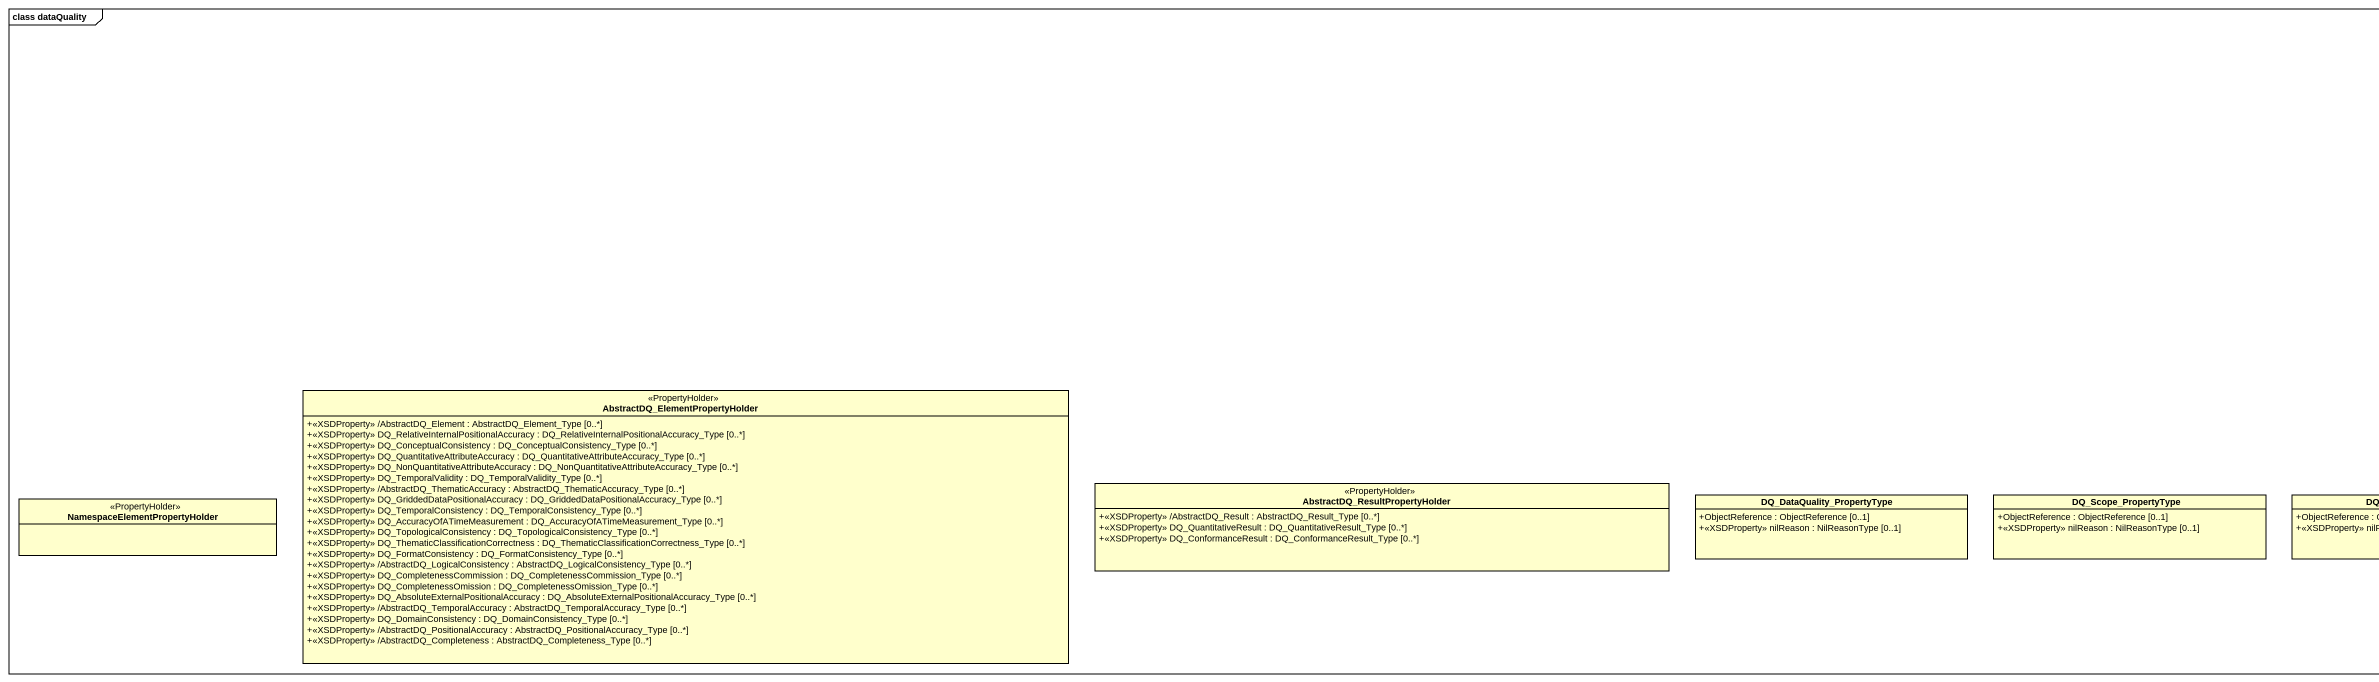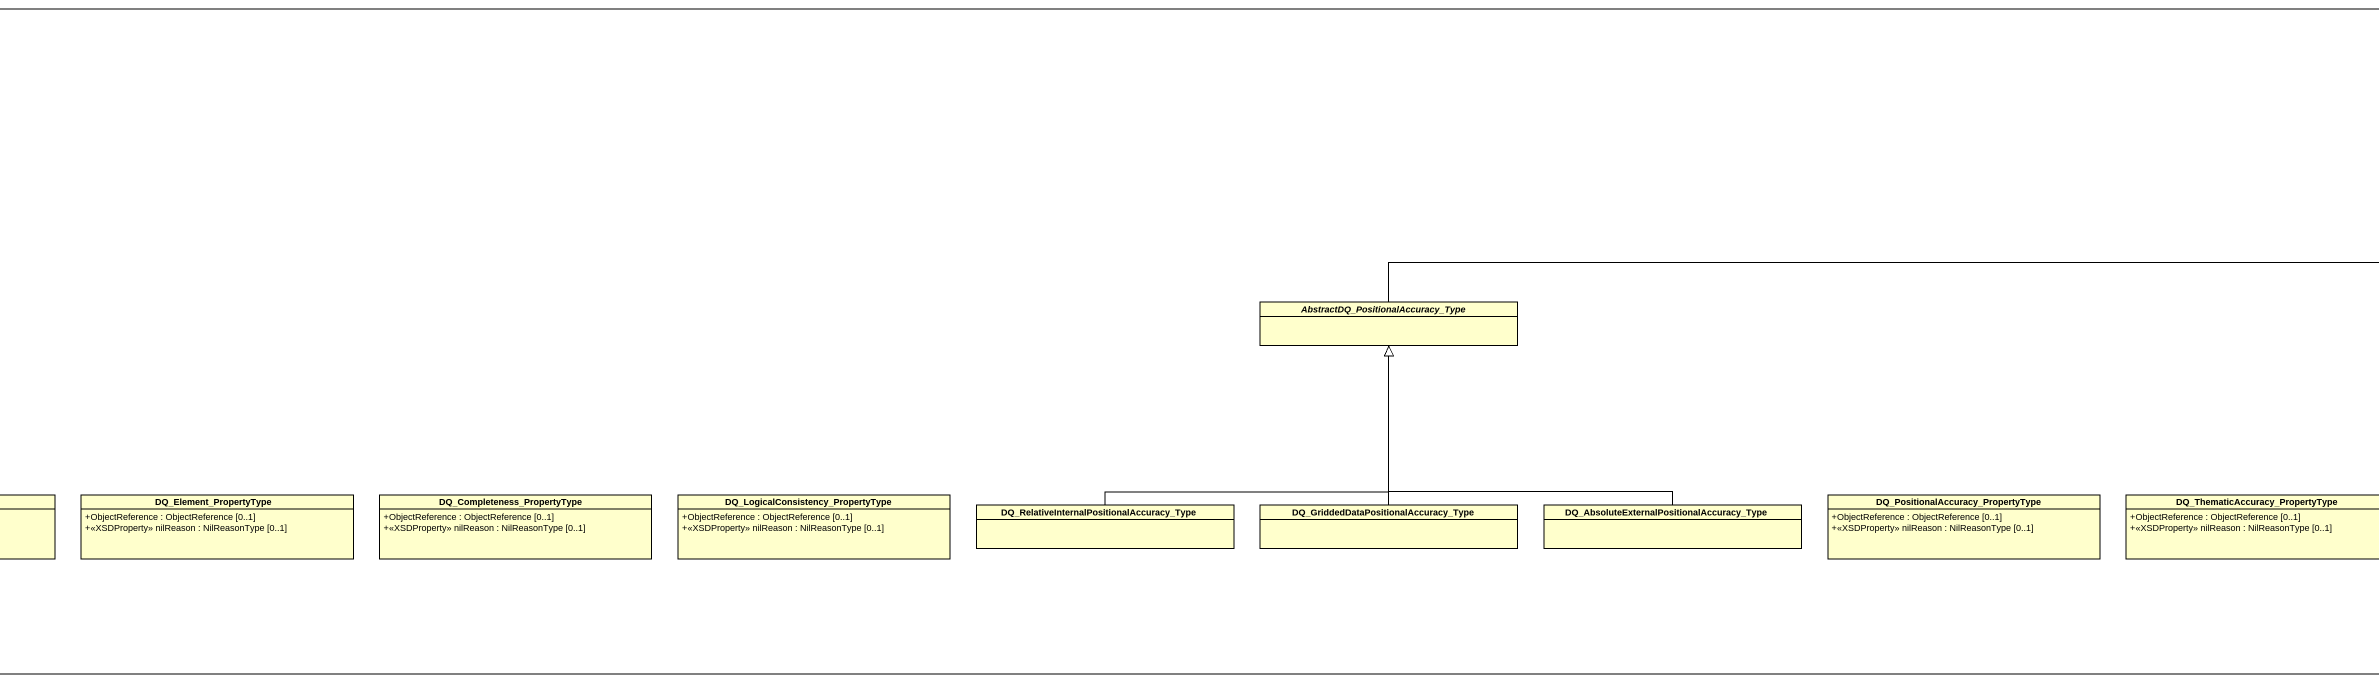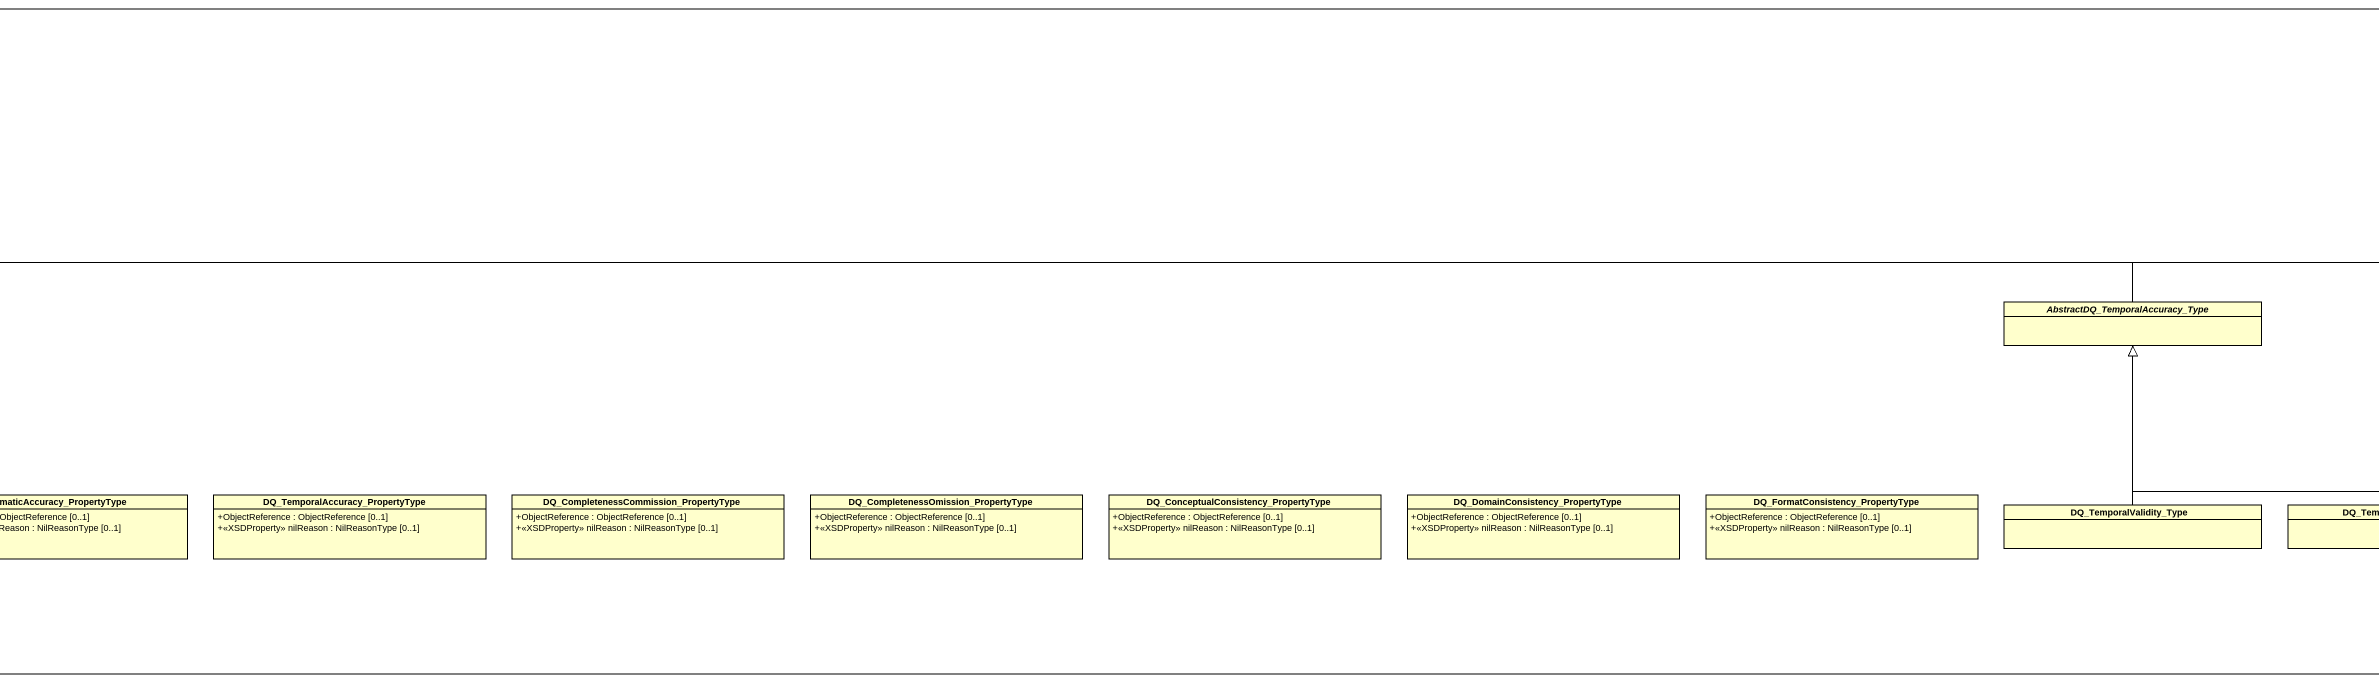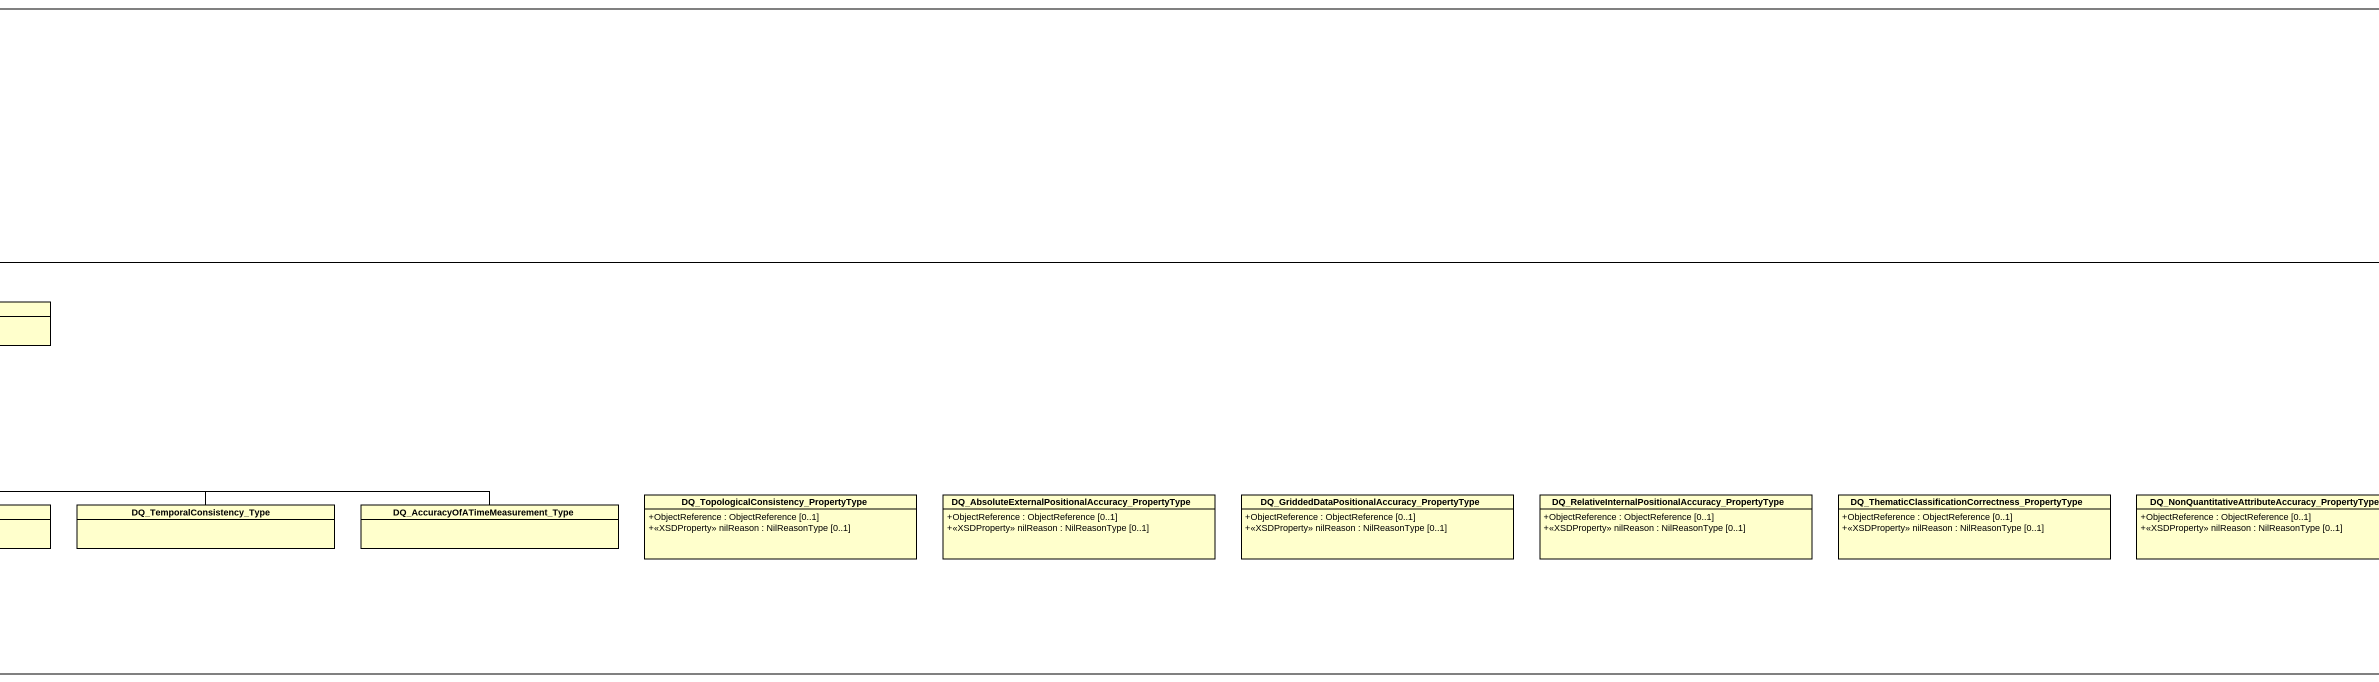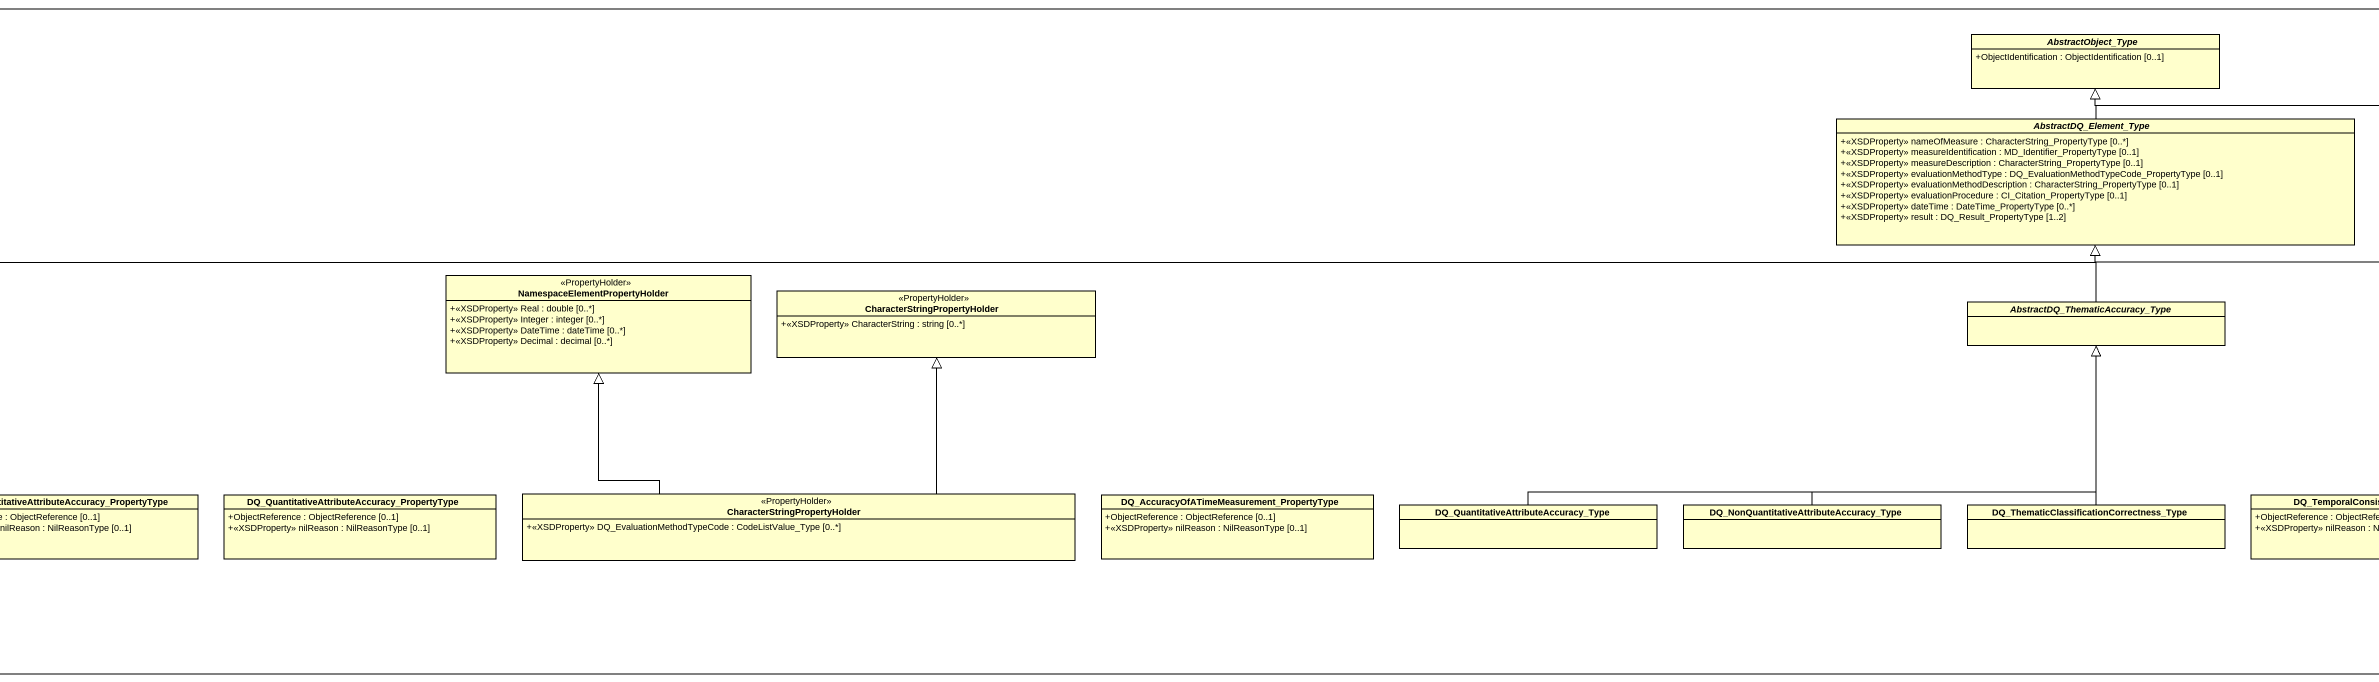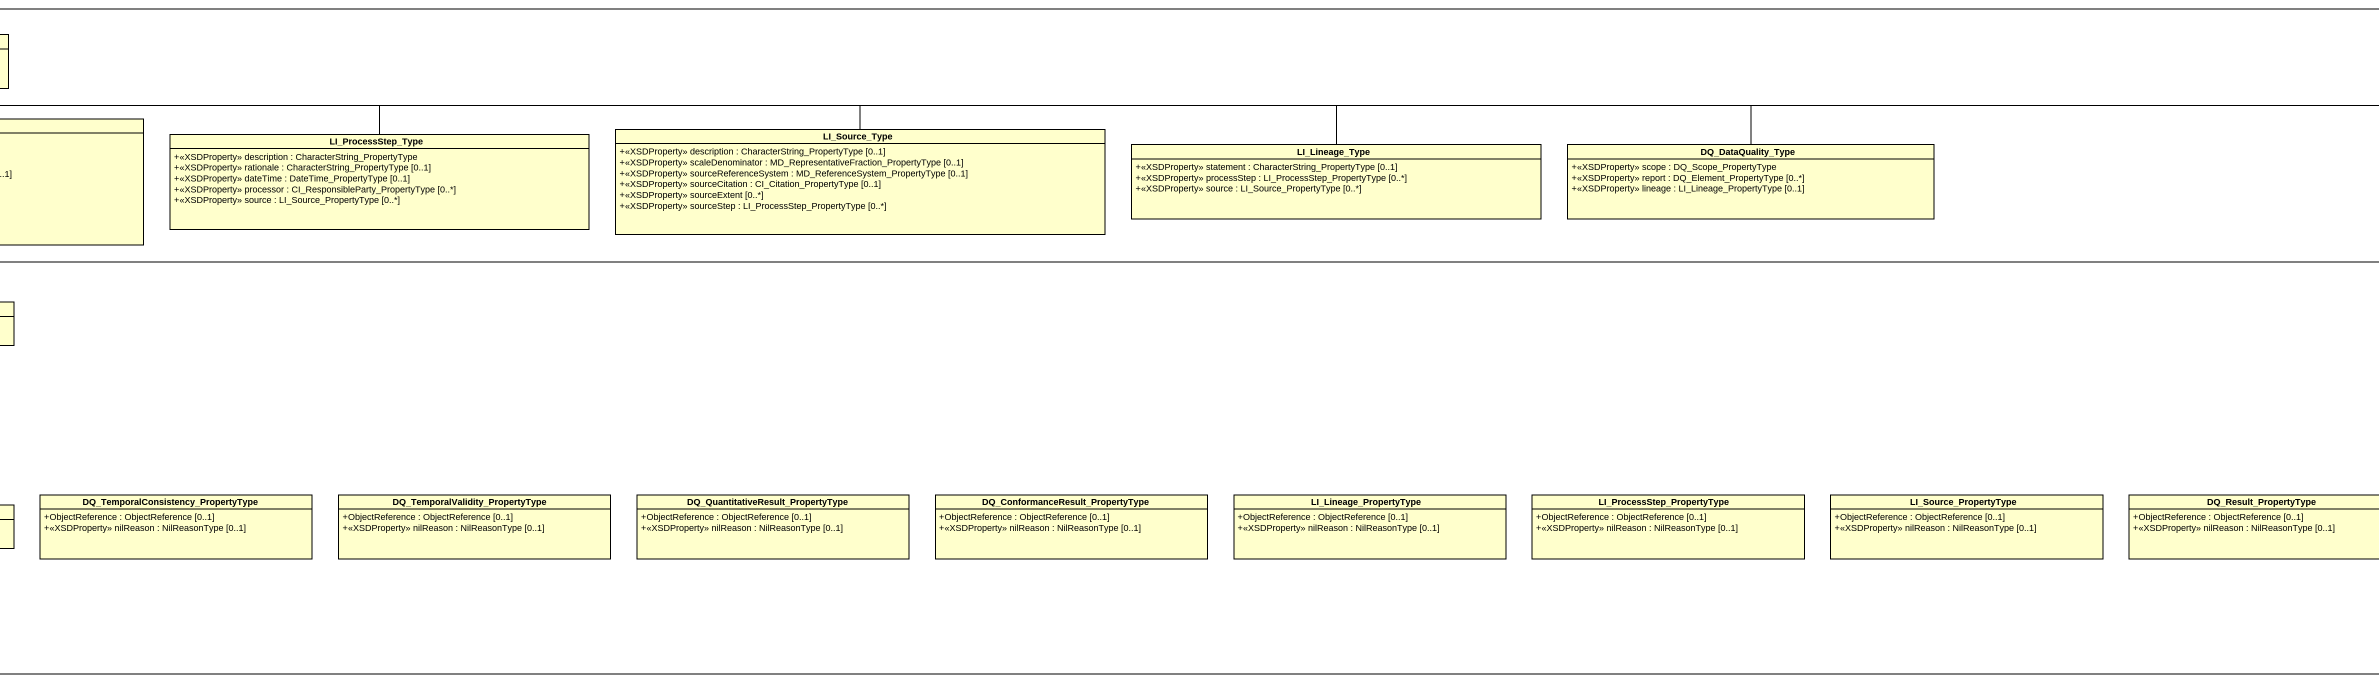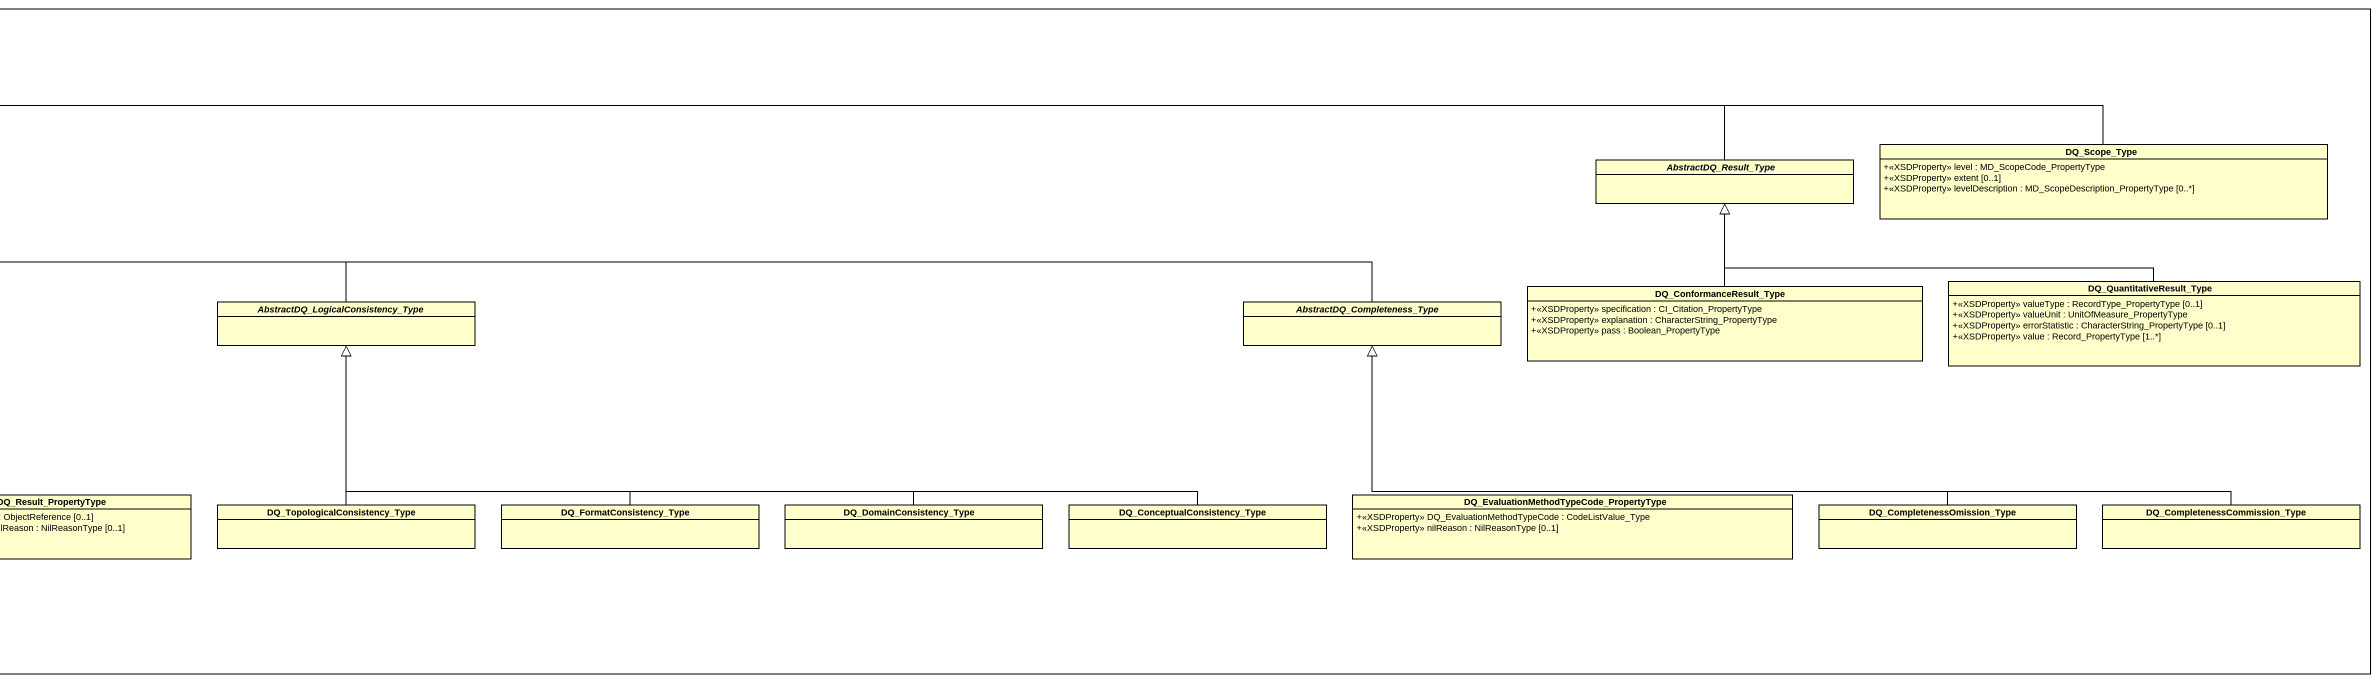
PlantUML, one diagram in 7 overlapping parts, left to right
@startuml
mainframe class dataQuality
hide circle
hide empty members
skinparam classAttributeIconSize 0
abstract class AbstractObject_Type {
  +ObjectIdentification : ObjectIdentification [0..1]
}
abstract class AbstractDQ_Element_Type {
  +<<XSDProperty>> nameOfMeasure : CharacterString_PropertyType [0..*]
  +<<XSDProperty>> measureIdentification : MD_Identifier_PropertyType [0..1]
  +<<XSDProperty>> measureDescription : CharacterString_PropertyType [0..1]
  +<<XSDProperty>> evaluationMethodType : DQ_EvaluationMethodTypeCode_PropertyType [0..1]
  +<<XSDProperty>> evaluationMethodDescription : CharacterString_PropertyType [0..1]
  +<<XSDProperty>> evaluationProcedure : CI_Citation_PropertyType [0..1]
  +<<XSDProperty>> dateTime : DateTime_PropertyType [0..*]
  +<<XSDProperty>> result : DQ_Result_PropertyType [1..2]
}
class LI_ProcessStep_Type {
  +<<XSDProperty>> description : CharacterString_PropertyType
  +<<XSDProperty>> rationale : CharacterString_PropertyType [0..1]
  +<<XSDProperty>> dateTime : DateTime_PropertyType [0..1]
  +<<XSDProperty>> processor : CI_ResponsibleParty_PropertyType [0..*]
  +<<XSDProperty>> source : LI_Source_PropertyType [0..*]
}
class LI_Source_Type {
  +<<XSDProperty>> description : CharacterString_PropertyType [0..1]
  +<<XSDProperty>> scaleDenominator : MD_RepresentativeFraction_PropertyType [0..1]
  +<<XSDProperty>> sourceReferenceSystem : MD_ReferenceSystem_PropertyType [0..1]
  +<<XSDProperty>> sourceCitation : CI_Citation_PropertyType [0..1]
  +<<XSDProperty>> sourceExtent [0..*]
  +<<XSDProperty>> sourceStep : LI_ProcessStep_PropertyType [0..*]
}
class LI_Lineage_Type {
  +<<XSDProperty>> statement : CharacterString_PropertyType [0..1]
  +<<XSDProperty>> processStep : LI_ProcessStep_PropertyType [0..*]
  +<<XSDProperty>> source : LI_Source_PropertyType [0..*]
}
class DQ_DataQuality_Type {
  +<<XSDProperty>> scope : DQ_Scope_PropertyType
  +<<XSDProperty>> report : DQ_Element_PropertyType [0..*]
  +<<XSDProperty>> lineage : LI_Lineage_PropertyType [0..1]
}
abstract class AbstractDQ_Result_Type
class DQ_Scope_Type {
  +<<XSDProperty>> level : MD_ScopeCode_PropertyType
  +<<XSDProperty>> extent [0..1]
  +<<XSDProperty>> levelDescription : MD_ScopeDescription_PropertyType [0..*]
}
class "NamespaceElementPropertyHolder" as NamespaceElementPropertyHold <<PropertyHolder>> {
  +<<XSDProperty>> Real : double [0..*]
  +<<XSDProperty>> Integer : integer [0..*]
  +<<XSDProperty>> DateTime : dateTime [0..*]
  +<<XSDProperty>> Decimal : decimal [0..*]
}
abstract class "AbstractDQ_PositionalAccuracy_Type" as AbstractDQ
abstract class "AbstractDQ_TemporalAccuracy_Type" as AbstractDQ_TemporalAccuracy
class "CharacterStringPropertyHolder" as CharacterStringPropertyHolde <<PropertyHolder>> {
  +<<XSDProperty>> CharacterString : string [0..*]
}
abstract class "AbstractDQ_ThematicAccuracy_Type" as AbstractDQ_ThematicAccuracy
abstract class "AbstractDQ_LogicalConsistency_Type" as AbstractDQ_2
abstract class AbstractDQ_Completeness_Type
class DQ_ConformanceResult_Type {
  +<<XSDProperty>> specification : CI_Citation_PropertyType
  +<<XSDProperty>> explanation : CharacterString_PropertyType
  +<<XSDProperty>> pass : Boolean_PropertyType
}
class DQ_QuantitativeResult_Type {
  +<<XSDProperty>> valueType : RecordType_PropertyType [0..1]
  +<<XSDProperty>> valueUnit : UnitOfMeasure_PropertyType
  +<<XSDProperty>> errorStatistic : CharacterString_PropertyType [0..1]
  +<<XSDProperty>> value : Record_PropertyType [1..*]
}
class "AbstractDQ_ElementPropertyHolder" as AbstractDQ_3 <<PropertyHolder>> {
  +<<XSDProperty>> /AbstractDQ_Element : AbstractDQ_Element_Type [0..*]
  +<<XSDProperty>> DQ_RelativeInternalPositionalAccuracy : DQ_RelativeInternalPositionalAccuracy_Type [0..*]
  +<<XSDProperty>> DQ_ConceptualConsistency : DQ_ConceptualConsistency_Type [0..*]
  +<<XSDProperty>> DQ_QuantitativeAttributeAccuracy : DQ_QuantitativeAttributeAccuracy_Type [0..*]
  +<<XSDProperty>> DQ_NonQuantitativeAttributeAccuracy : DQ_NonQuantitativeAttributeAccuracy_Type [0..*]
  +<<XSDProperty>> DQ_TemporalValidity : DQ_TemporalValidity_Type [0..*]
  +<<XSDProperty>> /AbstractDQ_ThematicAccuracy : AbstractDQ_ThematicAccuracy_Type [0..*]
  +<<XSDProperty>> DQ_GriddedDataPositionalAccuracy : DQ_GriddedDataPositionalAccuracy_Type [0..*]
  +<<XSDProperty>> DQ_TemporalConsistency : DQ_TemporalConsistency_Type [0..*]
  +<<XSDProperty>> DQ_AccuracyOfATimeMeasurement : DQ_AccuracyOfATimeMeasurement_Type [0..*]
  +<<XSDProperty>> DQ_TopologicalConsistency : DQ_TopologicalConsistency_Type [0..*]
  +<<XSDProperty>> DQ_ThematicClassificationCorrectness : DQ_ThematicClassificationCorrectness_Type [0..*]
  +<<XSDProperty>> DQ_FormatConsistency : DQ_FormatConsistency_Type [0..*]
  +<<XSDProperty>> /AbstractDQ_LogicalConsistency : AbstractDQ_LogicalConsistency_Type [0..*]
  +<<XSDProperty>> DQ_CompletenessCommission : DQ_CompletenessCommission_Type [0..*]
  +<<XSDProperty>> DQ_CompletenessOmission : DQ_CompletenessOmission_Type [0..*]
  +<<XSDProperty>> DQ_AbsoluteExternalPositionalAccuracy : DQ_AbsoluteExternalPositionalAccuracy_Type [0..*]
  +<<XSDProperty>> /AbstractDQ_TemporalAccuracy : AbstractDQ_TemporalAccuracy_Type [0..*]
  +<<XSDProperty>> DQ_DomainConsistency : DQ_DomainConsistency_Type [0..*]
  +<<XSDProperty>> /AbstractDQ_PositionalAccuracy : AbstractDQ_PositionalAccuracy_Type [0..*]
  +<<XSDProperty>> /AbstractDQ_Completeness : AbstractDQ_Completeness_Type [0..*]
}
class "NamespaceElementPropertyHolder" as NamespaceElementPropertyHold_2 <<PropertyHolder>>
class "AbstractDQ_ResultPropertyHolder" as AbstractDQ_4 <<PropertyHolder>> {
  +<<XSDProperty>> /AbstractDQ_Result : AbstractDQ_Result_Type [0..*]
  +<<XSDProperty>> DQ_QuantitativeResult : DQ_QuantitativeResult_Type [0..*]
  +<<XSDProperty>> DQ_ConformanceResult : DQ_ConformanceResult_Type [0..*]
}
class DQ_DataQuality_PropertyType {
  +ObjectReference : ObjectReference [0..1]
  +<<XSDProperty>> nilReason : NilReasonType [0..1]
}
class DQ_Scope_PropertyType {
  +ObjectReference : ObjectReference [0..1]
  +<<XSDProperty>> nilReason : NilReasonType [0..1]
}
class DQ_Element_PropertyType {
  +ObjectReference : ObjectReference [0..1]
  +<<XSDProperty>> nilReason : NilReasonType [0..1]
}
class DQ_Completeness_PropertyType {
  +ObjectReference : ObjectReference [0..1]
  +<<XSDProperty>> nilReason : NilReasonType [0..1]
}
class "DQ_LogicalConsistency_PropertyType" as DQ_LogicalConsistency {
  +ObjectReference : ObjectReference [0..1]
  +<<XSDProperty>> nilReason : NilReasonType [0..1]
}
class "DQ_RelativeInternalPositionalAccuracy_Type" as DQ_RelativeInternalPositiona
class "DQ_GriddedDataPositionalAccuracy_Type" as DQ_GriddedDataPositionalAccu
class "DQ_AbsoluteExternalPositionalAccuracy_Type" as DQ_AbsoluteExternalPositiona
class "DQ_PositionalAccuracy_PropertyType" as DQ_PositionalAccuracy {
  +ObjectReference : ObjectReference [0..1]
  +<<XSDProperty>> nilReason : NilReasonType [0..1]
}
class "DQ_ThematicAccuracy_PropertyType" as DQ_ThematicAccuracy {
  +ObjectReference : ObjectReference [0..1]
  +<<XSDProperty>> nilReason : NilReasonType [0..1]
}
class "DQ_TemporalAccuracy_PropertyType" as DQ_TemporalAccuracy {
  +ObjectReference : ObjectReference [0..1]
  +<<XSDProperty>> nilReason : NilReasonType [0..1]
}
class "DQ_CompletenessCommission_PropertyType" as DQ_CompletenessCommission {
  +ObjectReference : ObjectReference [0..1]
  +<<XSDProperty>> nilReason : NilReasonType [0..1]
}
class "DQ_CompletenessOmission_PropertyType" as DQ_CompletenessOmission {
  +ObjectReference : ObjectReference [0..1]
  +<<XSDProperty>> nilReason : NilReasonType [0..1]
}
class "DQ_ConceptualConsistency_PropertyType" as DQ_ConceptualConsistency {
  +ObjectReference : ObjectReference [0..1]
  +<<XSDProperty>> nilReason : NilReasonType [0..1]
}
class "DQ_DomainConsistency_PropertyType" as DQ_DomainConsistency {
  +ObjectReference : ObjectReference [0..1]
  +<<XSDProperty>> nilReason : NilReasonType [0..1]
}
class "DQ_FormatConsistency_PropertyType" as DQ_FormatConsistency {
  +ObjectReference : ObjectReference [0..1]
  +<<XSDProperty>> nilReason : NilReasonType [0..1]
}
class DQ_TemporalValidity_Type
class DQ_TemporalConsistency_Type
class "DQ_AccuracyOfATimeMeasurement_Type" as DQ_AccuracyOfATimeMeasuremen
class "DQ_TopologicalConsistency_PropertyType" as DQ_TopologicalConsistency {
  +ObjectReference : ObjectReference [0..1]
  +<<XSDProperty>> nilReason : NilReasonType [0..1]
}
class "DQ_AbsoluteExternalPositionalAccuracy_PropertyType" as DQ_AbsoluteExternalPositiona_2 {
  +ObjectReference : ObjectReference [0..1]
  +<<XSDProperty>> nilReason : NilReasonType [0..1]
}
class "DQ_GriddedDataPositionalAccuracy_PropertyType" as DQ_GriddedDataPositionalAccu_2 {
  +ObjectReference : ObjectReference [0..1]
  +<<XSDProperty>> nilReason : NilReasonType [0..1]
}
class "DQ_RelativeInternalPositionalAccuracy_PropertyType" as DQ_RelativeInternalPositiona_2 {
  +ObjectReference : ObjectReference [0..1]
  +<<XSDProperty>> nilReason : NilReasonType [0..1]
}
class "DQ_ThematicClassificationCorrectness_PropertyType" as DQ_ThematicClassificationCor {
  +ObjectReference : ObjectReference [0..1]
  +<<XSDProperty>> nilReason : NilReasonType [0..1]
}
class "DQ_NonQuantitativeAttributeAccuracy_PropertyType" as DQ_NonQuantitativeAttributeA {
  +ObjectReference : ObjectReference [0..1]
  +<<XSDProperty>> nilReason : NilReasonType [0..1]
}
class "DQ_QuantitativeAttributeAccuracy_PropertyType" as DQ_QuantitativeAttributeAccu {
  +ObjectReference : ObjectReference [0..1]
  +<<XSDProperty>> nilReason : NilReasonType [0..1]
}
class "CharacterStringPropertyHolder" as CharacterStringPropertyHolde_2 <<PropertyHolder>> {
  +<<XSDProperty>> DQ_EvaluationMethodTypeCode : CodeListValue_Type [0..*]
}
class "DQ_AccuracyOfATimeMeasurement_PropertyType" as DQ_AccuracyOfATimeMeasuremen_2 {
  +ObjectReference : ObjectReference [0..1]
  +<<XSDProperty>> nilReason : NilReasonType [0..1]
}
class "DQ_QuantitativeAttributeAccuracy_Type" as DQ_QuantitativeAttributeAccu_2
class "DQ_NonQuantitativeAttributeAccuracy_Type" as DQ_NonQuantitativeAttributeA_2
class "DQ_ThematicClassificationCorrectness_Type" as DQ_ThematicClassificationCor_2
class "DQ_TemporalConsistency_PropertyType" as DQ_TemporalConsistency {
  +ObjectReference : ObjectReference [0..1]
  +<<XSDProperty>> nilReason : NilReasonType [0..1]
}
class "DQ_TemporalValidity_PropertyType" as DQ_TemporalValidity {
  +ObjectReference : ObjectReference [0..1]
  +<<XSDProperty>> nilReason : NilReasonType [0..1]
}
class "DQ_QuantitativeResult_PropertyType" as DQ_QuantitativeResult {
  +ObjectReference : ObjectReference [0..1]
  +<<XSDProperty>> nilReason : NilReasonType [0..1]
}
class "DQ_ConformanceResult_PropertyType" as DQ_ConformanceResult {
  +ObjectReference : ObjectReference [0..1]
  +<<XSDProperty>> nilReason : NilReasonType [0..1]
}
class LI_Lineage_PropertyType {
  +ObjectReference : ObjectReference [0..1]
  +<<XSDProperty>> nilReason : NilReasonType [0..1]
}
class LI_ProcessStep_PropertyType {
  +ObjectReference : ObjectReference [0..1]
  +<<XSDProperty>> nilReason : NilReasonType [0..1]
}
class LI_Source_PropertyType {
  +ObjectReference : ObjectReference [0..1]
  +<<XSDProperty>> nilReason : NilReasonType [0..1]
}
class DQ_Result_PropertyType {
  +ObjectReference : ObjectReference [0..1]
  +<<XSDProperty>> nilReason : NilReasonType [0..1]
}
class "DQ_TopologicalConsistency_Type" as DQ_TopologicalConsistency_2
class DQ_FormatConsistency_Type
class DQ_DomainConsistency_Type
class "DQ_ConceptualConsistency_Type" as DQ_ConceptualConsistency_2
class "DQ_EvaluationMethodTypeCode_PropertyType" as DQ_EvaluationMethodTypeCode {
  +<<XSDProperty>> DQ_EvaluationMethodTypeCode : CodeListValue_Type
  +<<XSDProperty>> nilReason : NilReasonType [0..1]
}
class DQ_CompletenessOmission_Type
class "DQ_CompletenessCommission_Type" as DQ_CompletenessCommission_2
AbstractDQ_Element_Type -up-|> AbstractObject_Type
LI_ProcessStep_Type -left-|> AbstractObject_Type
LI_Source_Type -left-|> AbstractObject_Type
LI_Lineage_Type -left-|> AbstractObject_Type
DQ_DataQuality_Type -left-|> AbstractObject_Type
AbstractDQ_Result_Type -left-|> AbstractObject_Type
DQ_Scope_Type -left-|> AbstractObject_Type
AbstractDQ -right-|> AbstractDQ_Element_Type
AbstractDQ_TemporalAccuracy -right-|> AbstractDQ_Element_Type
AbstractDQ_ThematicAccuracy -up-|> AbstractDQ_Element_Type
AbstractDQ_2 -left-|> AbstractDQ_Element_Type
AbstractDQ_Completeness_Type -left-|> AbstractDQ_Element_Type
DQ_ConformanceResult_Type -up-|> AbstractDQ_Result_Type
DQ_QuantitativeResult_Type -left-|> AbstractDQ_Result_Type
DQ_RelativeInternalPositiona -up-|> AbstractDQ
DQ_GriddedDataPositionalAccu -up-|> AbstractDQ
DQ_AbsoluteExternalPositiona -up-|> AbstractDQ
DQ_TemporalValidity_Type -up-|> AbstractDQ_TemporalAccuracy
DQ_TemporalConsistency_Type -up-|> AbstractDQ_TemporalAccuracy
DQ_AccuracyOfATimeMeasuremen -left-|> AbstractDQ_TemporalAccuracy
CharacterStringPropertyHolde_2 -up-|> NamespaceElementPropertyHold
CharacterStringPropertyHolde_2 -up-|> CharacterStringPropertyHolde
DQ_QuantitativeAttributeAccu_2 -right-|> AbstractDQ_ThematicAccuracy
DQ_NonQuantitativeAttributeA_2 -up-|> AbstractDQ_ThematicAccuracy
DQ_ThematicClassificationCor_2 -up-|> AbstractDQ_ThematicAccuracy
DQ_TopologicalConsistency_2 -up-|> AbstractDQ_2
DQ_FormatConsistency_Type -up-|> AbstractDQ_2
DQ_DomainConsistency_Type -left-|> AbstractDQ_2
DQ_ConceptualConsistency_2 -left-|> AbstractDQ_2
DQ_CompletenessOmission_Type -left-|> AbstractDQ_Completeness_Type
DQ_CompletenessCommission_2 -left-|> AbstractDQ_Completeness_Type
@enduml
